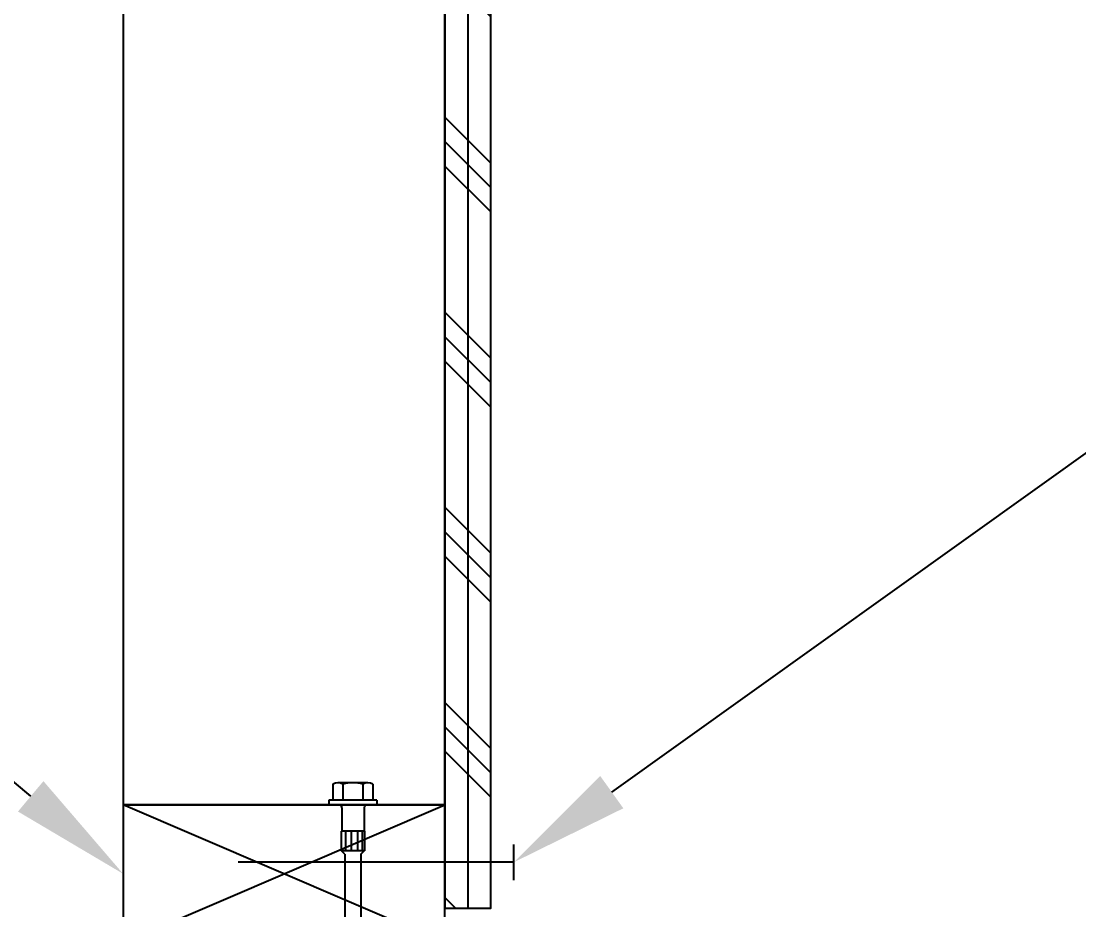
# Model space of a CAD drawing. Header units: inches. Extents: x -2661 to 42767, y -1222 to 9099.
# Drawn here: x 1927.2 to 1938.71, y 1416.41 to 1426.07 of the extents above; entities that cross this region are included whole.
import ezdxf
from ezdxf import colors
from ezdxf.entities.mleader import LeaderData, LeaderLine
from ezdxf.math import Vec2, Vec3

# ---------------------------------------------------------------- set-up
doc = ezdxf.new("R2010")
doc.units = ezdxf.units.IN
doc.header["$LTSCALE"] = 12
doc.header["$MEASUREMENT"] = 0
doc.layers.get('0').update_dxf_attribs({"linetype": 'CONTINUOUS'})
for name, color, linetype in [('S-ANNO-NOTE', 4, 'CONTINUOUS'), ('S-FASTENERS', 2, 'CONTINUOUS'), ('S-NAIL', 2, 'CONTINUOUS'), ('S-SIMPSON', 2, 'CONTINUOUS'), ('S-WOOD', 3, 'CONTINUOUS')]:
    doc.layers.add(name, color=color, linetype=linetype)
doc.styles.add('Arial', font='arial.ttf', dxfattribs={"width": 0.85})

# ---------------------------------------------------------------- blocks, each defined once
blk = doc.blocks.new('*U1292')
at = {"color": 3}
blk.add_line((0.195, 0.25), (-0.195, 0.25), dxfattribs=at)
blk.add_line((0, 0.25), (0, -2.75))
blk = doc.blocks.new('SDS.25X6-f')
at = {"layer": 'S-SIMPSON'}
for p, q in [((0.162, 0.24), (-0.162, 0.24)), ((-0.217, 0.224), (-0.217, 0.05)), ((-0.108, 0.224), (-0.108, 0.05)), ((0.108, 0.224), (0.108, 0.05)), ((0.217, 0.224), (0.217, 0.05)), ((0.26, 0.05), (-0.26, 0.05)), ((-0.26, 0.05), (-0.26, 0)), ((0.26, 0), (-0.26, 0)), ((0.26, 0.05), (0.26, 0)), ((-0.126, -0.286), (-0.126, -0.5)), ((0.126, -0.286), (-0.126, -0.286)), ((-0.082, -0.286), (-0.082, -0.5)), ((-0.019, -0.286), (-0.019, -0.5)), ((0.049, -0.286), (0.049, -0.5)), ((0.102, -0.286), (0.102, -0.5)), ((0.126, -0.286), (0.126, -0.5)), ((0.128, -0.5), (-0.124, -0.5)), ((-0.087, -0.536), (-0.123, -0.5)), ((-0.087, -0.536), (-0.087, -2.791)), ((-0.087, -0.575), (-0.087, -2.791)), ((0.123, -0.5), (0.087, -0.536)), ((0.087, -0.532), (0.087, -2.75)), ((0.087, -0.532), (0.087, -2.75))]:
    blk.add_line(p, q, dxfattribs=at)
for points in [[(-0.119, -0.031), (-0.119, -0.286)], [(0.123, -0.031), (0.123, -0.286)], [(0, -0.5), (-0.126, -0.5)]]:
    blk.add_lwpolyline(points, dxfattribs=at)
for centre, radius, start, end in [((-0.162, 0.138), 0.102, 57.7958, 122.2042), ((0, -0.143), 0.383, 73.5736, 106.4264), ((0.162, 0.138), 0.102, 57.7958, 122.2042), ((-0.15, -0.031), 0.0312, 0, 90), ((0.154, -0.031), 0.0312, 90, 180)]:
    blk.add_arc(centre, radius, start, end, dxfattribs=at)
blk = doc.blocks.new('*U1812')
at = {"layer": 'S-FASTENERS'}
blk.add_blockref('SDS.25X6-f', (0, 0), dxfattribs=at)
blk = doc.blocks.new('*U1285')
blk.add_lwpolyline([(1.5, -3.5), (0, -3.5), (0, 0), (1.5, 0)], close=True)
at = {"layer": 'S-WOOD', "color": 2}
for p, q in [((1.5, -3.5), (0, 0)), ((1.5, 0), (0, -3.5))]:
    blk.add_line(p, q, dxfattribs=at)
blk = doc.blocks.new('WALL_SILL_2x4')
at = {"layer": 'S-WOOD'}
h = blk.add_hatch(dxfattribs=at)
h.set_pattern_fill('PLAST', color=1, scale=6, angle=-45, style=0)
h.set_pattern_definition([(315, (-4e-12, 0.375), (1.06066, 1.06066), []), (315, (0.1326, 0.5076), (1.06066, 1.06066), []), (315, (0.2652, 0.6402), (1.06066, 1.06066), [])])
h.paths.add_polyline_path([(0, 18.017), (0, 0.375), (0.5, 0.375), (0.5, 18.017)])
at = {"layer": 'S-WOOD', "color": 1}
blk.add_line((0.25, 18.017), (0.25, 0.375), dxfattribs=at)
at = {"layer": 'S-WOOD'}
blk.add_lwpolyline([(-3.5, 18.017), (-3.5, 1.5), (0, 1.5), (0, 18.017)], dxfattribs=at)
blk.add_lwpolyline([(0, 18.017), (0, 0.375), (0.5, 0.375), (0.5, 18.017)], close=True, dxfattribs=at)
at = {"layer": 'S-FASTENERS'}
blk.add_blockref('*U1812', (-1, 1.5), dxfattribs=at)
at = {"layer": 'S-NAIL', "color": 1, "rotation": 270}
blk.add_blockref('*U1292', (0.5, 0.875), dxfattribs=at)
at = {"layer": 'S-WOOD', "xscale": -1, "rotation": 90}
blk.add_blockref('*U1285', (-3.5, 1.5), dxfattribs=at)
at = {"layer": 'S-ANNO-NOTE'}
ml = blk.add_multileader_mtext('Standard', dxfattribs=at)
ml.set_content('2x SOLE PLATE w/ FASTENING PER SHEAR WALL SCHEDULE', color=4, style='Arial')
ml.set_leader_properties(color=2)
ml.build(insert=Vec2(0, 0))
ml.multileader.update_dxf_attribs({"dogleg_length": 0.36, "arrow_head_size": 1.312, "scale": 12})
ctx = ml.context
ctx.base_point, ctx.scale, ctx.char_height, ctx.arrow_head_size, ctx.landing_gap_size, ctx.plane_origin = Vec3(-37.516, 13.107), 12, 1.125, 1.312, 1.08, Vec3(-47.344, 297.803)
ctx.text_align_type = 2
notes = []
notes.append((ctx, [(1, (1, 1, 0), (-18.246, 13.107), (-1, 0), 1.5, [(0, [(-3.5, 0.75)], 0, [])])]))
ctx.mtext.insert, ctx.mtext.width, ctx.mtext.alignment, ctx.mtext.flow_direction = Vec3(-20.826, 13.679), 17.75, 3, 5
ml = blk.add_multileader_mtext('Standard', dxfattribs=at)
ml.set_content('{\\C4;E.N.}', color=4, style='Arial')
ml.set_leader_properties(color=2)
ml.build(insert=Vec2(0, 0))
ml.multileader.update_dxf_attribs({"dogleg_length": 0.36, "arrow_head_size": 1.312, "scale": 12})
ctx = ml.context
ctx.base_point, ctx.scale, ctx.char_height, ctx.arrow_head_size, ctx.landing_gap_size, ctx.plane_origin = Vec3(13.907, 9.209), 12, 1.125, 1.312, 1.08, Vec3(-32.175, 309.378)
notes.append((ctx, [(0, (1, 1, 0), (12.407, 9.209), (1, 0), 1.5, [(0, [(0.75, 0.875)], 0, [])])]))
ctx.mtext.insert, ctx.mtext.width, ctx.mtext.flow_direction = Vec3(14.987, 9.772), 17.75, 5
for ctx, leaders in notes:
    for number, flags, end, landing, length, lines in leaders:
        leader = LeaderData()
        leader.index, (leader.has_last_leader_line, leader.has_dogleg_vector, leader.attachment_direction) = number, flags
        leader.last_leader_point, leader.dogleg_vector, leader.dogleg_length = Vec3(end), Vec3(landing), length
        for number, points, colour, breaks in lines:
            line = LeaderLine()
            line.index, line.vertices, line.color, line.breaks = number, Vec3.list(points), colors.encode_raw_color(colour), breaks
            leader.lines.append(line)
        ctx.leaders.append(leader)

msp = doc.modelspace()

# ---------------------------------------------------------------- block references
msp.add_blockref('WALL_SILL_2x4', (1931.80984, 1416.0471))

doc.saveas('drawing.dxf')
